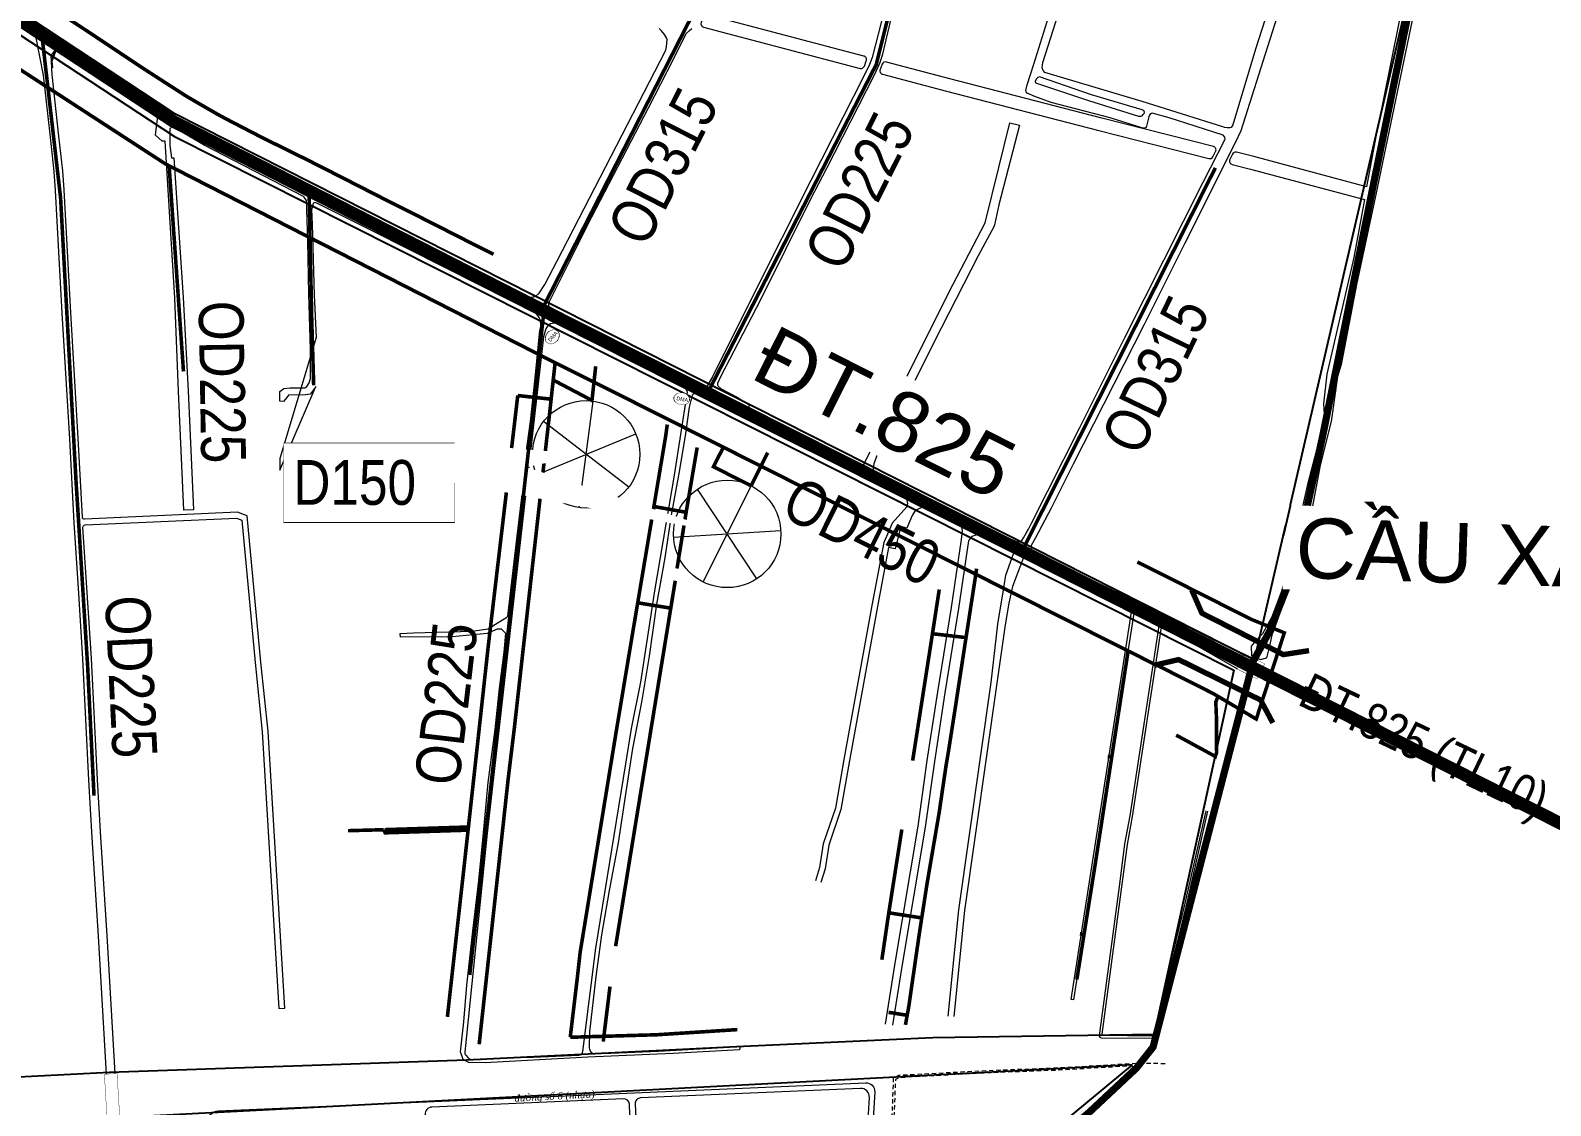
# Model space of a CAD drawing. Header units: metres. Extents: x 556238 to 587446, y 1177111 to 1219372.
# Drawn here: x 580740 to 582862, y 1193131 to 1194632 of the extents above; entities that cross this region are included whole.
import ezdxf
from ezdxf.enums import TextEntityAlignment as Align

# ---------------------------------------------------------------- set-up
doc = ezdxf.new("R2010")
doc.units = ezdxf.units.M
doc.header["$MEASUREMENT"] = 0
doc.set_wipeout_variables(frame=1)
for name, pattern in [('ACAD_ISO03W100', [30, 12, -18]), ('CONTINOUS', [0]), ('DASHED2', [0.375, 0.25, -0.125]), ('HIDDEN2', [4.7625, 3.175, -1.5875]), ('Xr_GT Ben Luc$0$ACAD_ISO05W100', [33, 24, -3, 0, -3, 0, -3]), ('Xr_Nen GT$0$MON', [10, 6, -4])]:
    doc.linetypes.add(name, pattern=pattern)
for name, color, linetype in [('_div_Tuy__n__ng_c__p_n___c_CCN_', 7, 'Continuous'), ('CAU', 7, 'Continuous'), ('Diameter_Text', 2, 'Continuous'), ('DUONG GIAO THONG', 7, 'Continuous'), ('van nhua 63', 8, 'Continuous'), ('VUNG CONG NGHIEP', 8, 'Continuous'), ('VUNG DAN CU', 8, 'Continuous')]:
    doc.layers.add(name, color=color, linetype=linetype)
for name, color, linetype, lineweight in [('CNTV- GHI CHU', 7, 'Continuous', 13), ('CNTV-TEXT', 40, 'Continuous', 20), ('PHL_GHI CHU', 5, 'CONTINOUS', 40), ('PHL_VUNG CAP NUOC', 4, 'Xr_GT Ben Luc$0$ACAD_ISO05W100', 40), ('Pipe _Existing_PHL', 4, 'HIDDEN2', 30), ('Pipe Existing', 1, 'ACAD_ISO03W100', 60), ('PMV_TEXT', 3, 'CONTINOUS', 25), ('Text ten duong', 150, 'Continuous', 15), ('textsl', 250, 'Continuous', 20), ('Xr_Nen GT$0$CAU-CONG', 4, 'Continuous', 0), ('Xr_Nen GT$0$DUONG BT-NEN BT', 38, 'Continuous', 0), ('Xr_Nen GT$0$DUONG NHUA', 38, 'Continuous', 0), ('Xr_Nen GT$0$DUONG_DA', 38, 'Xr_Nen GT$0$MON', 0), ('Xr_Nen GT$1$SONG_HO', 250, 'Continuous', 0), ('ống GĐ 1', 5, 'Continuous', 9)]:
    doc.layers.add(name, color=color, linetype=linetype, lineweight=lineweight)
doc.styles.add('ARIAL', font='arial.ttf')
doc.styles.add('CL_G', font='Vhelvcn.ttf')
doc.styles.get("Standard").update_dxf_attribs({"font": 'arial.ttf'})
doc.styles.add('UTM', font='')
doc.styles.add('VNI-Helve-Condense_G', font='Vhelvcn.ttf')
doc.styles.add('Xr_Nen GT$0$ROMANS', font='romans.shx')
doc.styles.get('UTM').set_extended_font_data('UTM Swiss Condensed')
doc.linetypes.add('Xr_Nen GT$0$TAL_N_P', pattern='A,2,[130,ltypeshp.shx,S=1,R=0,X=0,Y=-1],4,[130,ltypeshp.shx,S=2,R=0,X=0,Y=-2],2', length=8)
doc.linetypes.add('Xr_Nen GT$1$TL_T', pattern='A,2,[130,ltypeshp.shx,S=1,R=0,X=0,Y=1],2', length=4)

# ---------------------------------------------------------------- blocks, each defined once
blk = doc.blocks.new('JUNTION BASE')
at = {"layer": 'ống GĐ 1'}
blk.add_ellipse((-4.34, -3.36), major_axis=(-3, 0), ratio=0.775222, dxfattribs=at)
at = {"layer": 'textsl'}
blk.add_attdef('JUNTION', text='', height=1.5, dxfattribs=at).set_placement((-4.08, -3.46), align=Align.MIDDLE)
blk.add_wipeout([(-3.64, -1.1), (-3.54, -1.12), (-3.45, -1.14), (-3.33, -1.18), (-3.22, -1.21), (-3.12, -1.24), (-3.02, -1.28), (-2.9, -1.32), (-2.8, -1.37), (-2.68, -1.43), (-2.56, -1.49), (-2.48, -1.54), (-2.35, -1.63), (-2.27, -1.68), (-2.2, -1.74), (-2.13, -1.8), (-2.05, -1.87), (-1.98, -1.93), (-1.91, -2.01), (-1.84, -2.08), (-1.79, -2.15), (-1.74, -2.21), (-1.71, -2.26), (-1.68, -2.3), (-1.65, -2.34), (-1.61, -2.41), (-1.57, -2.48), (-1.53, -2.55), (-1.49, -2.64), (-1.45, -2.75), (-1.43, -2.81), (-1.4, -2.93), (-1.37, -3.03), (-1.36, -3.13), (-1.35, -3.22), (-1.34, -3.31), (-1.34, -3.41), (-1.35, -3.53), (-1.37, -3.69), (-1.4, -3.82), (-1.43, -3.92), (-1.46, -3.99), (-1.5, -4.1), (-1.57, -4.25), (-1.6, -4.31), (-1.65, -4.38), (-1.68, -4.44), (-1.71, -4.47), (-1.74, -4.52), (-1.77, -4.56), (-1.8, -4.6), (-1.83, -4.63), (-1.85, -4.66), (-1.89, -4.7), (-1.93, -4.74), (-2, -4.81), (-2.08, -4.89), (-2.14, -4.94), (-2.19, -4.99), (-2.26, -5.04), (-2.31, -5.08), (-2.37, -5.11), (-2.42, -5.15), (-2.45, -5.17), (-2.49, -5.19), (-2.52, -5.21), (-2.6, -5.26), (-2.65, -5.28), (-2.7, -5.31), (-2.75, -5.34), (-2.83, -5.37), (-2.91, -5.41), (-3.02, -5.45), (-3.09, -5.48), (-3.17, -5.51), (-3.26, -5.53), (-3.32, -5.55), (-3.38, -5.57), (-3.47, -5.59), (-3.55, -5.61), (-3.61, -5.62), (-3.68, -5.63), (-3.73, -5.64), (-3.81, -5.65), (-3.86, -5.66), (-3.92, -5.67), (-3.99, -5.67), (-4.07, -5.68), (-4.19, -5.69), (-4.27, -5.69), (-4.38, -5.69), (-4.43, -5.69), (-4.48, -5.69), (-4.58, -5.68), (-4.7, -5.67), (-4.81, -5.66), (-4.94, -5.64), (-5, -5.63), (-5.12, -5.61), (-5.22, -5.59), (-5.33, -5.56), (-5.42, -5.53), (-5.61, -5.47), (-5.7, -5.44), (-5.79, -5.4), (-5.88, -5.36), (-5.94, -5.33), (-6.02, -5.29), (-6.12, -5.24), (-6.23, -5.17), (-6.3, -5.12), (-6.44, -5.03), (-6.5, -4.98), (-6.56, -4.93), (-6.63, -4.87), (-6.68, -4.82), (-6.73, -4.78), (-6.78, -4.73), (-6.82, -4.67), (-6.87, -4.62), (-6.92, -4.56), (-6.97, -4.49), (-7.02, -4.42), (-7.06, -4.36), (-7.14, -4.21), (-7.17, -4.15), (-7.21, -4.06), (-7.23, -3.99), (-7.26, -3.91), (-7.28, -3.83), (-7.31, -3.72), (-7.34, -3.52), (-7.34, -3.44), (-7.34, -3.36), (-7.34, -3.29), (-7.34, -3.21), (-7.32, -3.09), (-7.29, -2.93), (-7.26, -2.83), (-7.23, -2.73), (-7.19, -2.63), (-7.14, -2.53), (-7.08, -2.41), (-7.02, -2.32), (-6.92, -2.18), (-6.87, -2.11), (-6.8, -2.03), (-6.72, -1.94), (-6.64, -1.87), (-6.54, -1.78), (-6.45, -1.71), (-6.34, -1.63), (-6.24, -1.56), (-6.17, -1.52), (-5.99, -1.42), (-5.82, -1.34), (-5.69, -1.29), (-5.6, -1.25), (-5.48, -1.21), (-5.36, -1.17), (-5.27, -1.15), (-5.16, -1.13), (-4.99, -1.09), (-4.86, -1.07), (-4.75, -1.06), (-4.65, -1.05), (-4.55, -1.04), (-4.42, -1.04), (-4.34, -1.04), (-4.17, -1.04), (-4.04, -1.05), (-3.94, -1.06), (-3.84, -1.07), (-3.71, -1.09)])
blk = doc.blocks.new('GT CHINH')
at = {"layer": 'CAU', "ltscale": 5, "const_width": 7.5}
for points in [[(16969.6, -5348), (16983.8, -5380.3), (17097.4, -5438.1), (17133.4, -5432.6)], [(16917, -5453.1), (16951.3, -5445.1), (17065.7, -5501.5), (17082.8, -5533.5)]]:
    blk.add_lwpolyline(points, dxfattribs=at)
at = {"layer": 'DUONG GIAO THONG', "color": 9, "ltscale": 5, "const_width": 17.5}
blk.add_lwpolyline([(18381.9, -6127.9), (16740.7, -5297.5), (16590.1, -5222.1), (16078.5, -4964.6), (15548, -4693.8), (15201.8, -4465.7), (14963.7, -4308.1), (14794.8, -4195.4), (14272.4, -3845.1), (13773.4, -3509.4)], dxfattribs=at)
at = {"layer": 'CNTV-TEXT', "ltscale": 5, "char_height": 84, "attachment_point": 5, "style": 'ARIAL', "bg_fill": 3, "box_fill_scale": 1.2, "bg_fill_color": 256, "bg_fill_transparency": 0}
for s, insert, width, rotation in [('ĐT.825', (16541.2, -5100.6), 313.751, 333.2316), ('CẦU XÁNG', (17421, -5299.5), 611.791, 358.0812)]:
    blk.add_mtext(s, dxfattribs=dict(at, insert=insert, width=width, rotation=rotation))
blk = doc.blocks.new('DONG HO')
at = {"lineweight": 0, "ltscale": 5}
for points in [[(-37.5, -65), (37.5, 65)], [(37.5, -65), (-37.5, 65)], [(-75, 0), (75, 0)]]:
    blk.add_lwpolyline(points, dxfattribs=at)
blk.add_circle((0, 0), 75, dxfattribs=at)

msp = doc.modelspace()

# ---------------------------------------------------------------- linework, layer by layer
at = {"layer": 'PHL_VUNG CAP NUOC', "color": 13, "ltscale": 5, "const_width": 10}
msp.add_lwpolyline([(580057.40933, 1191330.91556), (580383.73305, 1191583.32861), (580678.90593, 1191819.75729), (580899.24154, 1192005.10463), (581188.57552, 1192247.32498), (581459.94698, 1192480.44096), (581683.79736, 1192666.61444), (581909.28296, 1192851.87481), (582026.88054, 1192957.91375), (582115.97799, 1193034.55549), (582218.20567, 1193121.4955), (582283.8949, 1193183.04141), (582307.20698, 1193212.50122), (582435.68965, 1193707.90933), (582446.7868, 1193750.69814), (582470.213, 1193793.53524), (582504.0056, 1193883.3692), (582543.76447, 1194064.60856), (582612.03613, 1194403.01669), (582672.36808, 1194699.3743), (582825.87887, 1195296.02265), (582888.23659, 1195604.5742), (583092.27745, 1196538.828)], dxfattribs=at)
at = {"layer": 'VUNG CONG NGHIEP', "ltscale": 5}
msp.add_polyline3d([(582420.03026, 1193738.83439, 0), (582308.72901, 1193229.96251, 0), (581999.88899, 1193225.33083, 0), (581735.56861, 1193213.36488, 0), (581348.89422, 1193193.96371, 0), (580850.30903, 1193176.96013, 0), (580450.98959, 1193156.54806, 0), (580051.23884, 1193138.11147, 0), (577907.20261, 1193065.23337, 0), (577560.03087, 1193109.667, 0), (577628.46521, 1193854.00833, 0), (577667.52975, 1193964.30377, 0), (578100.5298, 1194651.68227, 0), (579296.4656, 1194655.99136, 0), (579787.13401, 1194716.85365, 0), (580352.57548, 1194870.63588, 0), (580941.1956, 1194483.72204, 0), (582420.03026, 1193738.83439, 0)], close=True, dxfattribs=at)
at = {"layer": 'VUNG DAN CU', "ltscale": 5}
msp.add_polyline3d([(582278.26451, 1193187.7052, 0), (580858.89321, 1193113.78649, 0), (580898.27391, 1192588.05371, 0), (580371.46857, 1192147.70013, 0), (580368.65534, 1192142.91196, 0), (580630.30649, 1191822.2773, 0), (582278.26451, 1193187.7052, 0)], close=True, dxfattribs=at)
at = {"layer": 'Xr_Nen GT$0$CAU-CONG', "const_width": 0.5, "flags": 128}
for points in [[(582463.02, 1193747.461), (582435.085, 1193761.392), (582424.56377, 1193740.29441), (582452.49877, 1193726.36341)], [(580843.383, 1193174.516), (580847.63, 1193104.161), (580865.35608, 1193105.23104), (580861.10908, 1193175.58604)]]:
    msp.add_lwpolyline(points, close=True, dxfattribs=at)
at = {"layer": 'Xr_Nen GT$0$DUONG BT-NEN BT', "flags": 128}
msp.add_lwpolyline([(582021.19123, 1193255.75903), (582036.26664, 1193404.10416), (582081.26309, 1193721.58851), (582090.45265, 1193802.95709), (582099.30166, 1193856.37057), (582101.74688, 1193871.46676), (582112.73517, 1193902.64818), (582126.29024, 1193895.81507), (582111.2017, 1193855.22243), (582105.69549, 1193832.15078), (582100.63699, 1193802.10616), (582089.18473, 1193720.4715), (582044.20966, 1193403.13807), (582029.15024, 1193254.9502)], dxfattribs=at)
msp.add_lwpolyline([(582196.01265, 1193278.2832), (582193.05031, 1193278.74494), (582277.16048, 1193819.74774), (582280.17615, 1193818.2412)], close=True, dxfattribs=at)
at = {"layer": 'Xr_Nen GT$0$DUONG NHUA', "flags": 128}
for points in [[(581973.38857, 1194824.05029), (581923.30586, 1194626.31978), (581915.33212, 1194593.98583), (581911.53819, 1194584.34354), (581903.82165, 1194568.72299), (581829.5629, 1194422.15043), (581748.83088, 1194262.0577), (581692.00856, 1194148.17622), (581684.54093, 1194134.82494), (581682.8663, 1194134.29412), (581660.81074, 1194144.29732), (581636.46791, 1194156.58694), (581533.48416, 1194209.50322), (581465.0342, 1194245.46889), (581463.72401, 1194247.30249), (581463.59297, 1194250.38046), (581464.77213, 1194253.39292), (581475.84357, 1194275.72434), (581523.70223, 1194371.33623), (581603.00735, 1194523.53155), (581637.19724, 1194590.84338), (581655.47881, 1194627.23762), (581660.24538, 1194631.5147), (581663.56807, 1194634.37121)], [(582503.08438, 1194770.75018), (582450.28482, 1194605.58742), (582418.46876, 1194499.68654), (582416.12639, 1194496.3534), (582414.17181, 1194495.55638), (582410.77703, 1194495.55638), (582407.12506, 1194496.09631), (582404.55446, 1194497.03485), (582291.94227, 1194532.70645), (582156.35255, 1194572.84731), (582153.61531, 1194575.58352), (582152.50027, 1194579.53585), (582153.41263, 1194587.03516), (582211.39432, 1194769.18469)], [(581943.06396, 1194655.75965), (581934.05156, 1194618.68996), (581928.90325, 1194596.88989), (581925.49045, 1194585.32489), (581917.7392, 1194569.24953), (581851.48211, 1194438.94576), (581829.17408, 1194396.31987), (581759.37907, 1194255.80992), (581703.28563, 1194148.07891), (581699.00906, 1194138.92693), (581699.04585, 1194136.98315), (581700.10978, 1194135.00263), (581704.54914, 1194131.40847), (581726.4521, 1194119.92903), (581743.35655, 1194109.02744), (581743.00289, 1194106.25869), (581743.769, 1194103.66667), (581748.12992, 1194101.42808), (581834.81653, 1194057.36358), (581899.18522, 1194025.14446), (581901.51651, 1194024.99651), (581903.81071, 1194026.47615), (581912.0997, 1194043.71417), (581965.05054, 1194151.2258), (582028.00281, 1194277.54937), (582072.89792, 1194363.1699), (582091.92566, 1194440.48441), (582107.15355, 1194502.73516), (582120.96075, 1194499.42021), (582091.79655, 1194388.15737), (582087.6005, 1194368.76491), (582085.35031, 1194358.61272), (582062.89544, 1194316.88885), (582011.304, 1194216.17142), (581960.2228, 1194114.0514), (581922.60637, 1194040.80346), (581917.26351, 1194026.45175), (581916.33963, 1194020.66338), (581917.07885, 1194016.78388), (581919.23479, 1194015.24441), (581976.39984, 1193987.28773), (582106.99342, 1193922.62745), (582118.01019, 1193917.62507), (582120.60916, 1193917.58633), (582124.00394, 1193919.79208), (582126.493, 1193923.53168), (582130.02132, 1193929.85613), (582133.24133, 1193935.4289), (582137.48407, 1193943.70955), (582204.80745, 1194077.59491), (582267.87141, 1194203.20006), (582377.28752, 1194419.84907), (582408.06491, 1194479.7935), (582407.51625, 1194482.75523), (582405.04742, 1194485.33299), (582329.71692, 1194509.52027), (582306.17581, 1194516.20134), (582304.96828, 1194515.64951), (582302.82919, 1194514.23545), (582301.51811, 1194511.26943), (582297.44704, 1194496.40457), (582296.27393, 1194495.43882), (582292.92732, 1194495.26638), (582247.3856, 1194509.82084), (582164.94497, 1194530.99966), (582141.95075, 1194539.47049), (582131.64307, 1194544.17931), (582129.98055, 1194546.06283), (582129.81435, 1194547.94635), (582131.69847, 1194555.70209), (582140.56522, 1194584.61979), (582189.54322, 1194741.53369)], [(580638.76121, 1194711.59914), (580808.05701, 1194601.06648), (580939.22037, 1194512.8906), (581119.82722, 1194417.5829), (581327.31455, 1194312.37286), (581370.06111, 1194291.72332), (581384.6099, 1194284.24767), (581434.61387, 1194259.28903), (581440.9075, 1194259.15076), (581445.81796, 1194260.60268), (581450.31346, 1194264.82001), (581457.99041, 1194276.98822), (581475.35001, 1194310.1742), (581535.57804, 1194426.47601), (581627.02444, 1194604.35134), (581628.21039, 1194608.88396), (581628.48945, 1194613.83502), (581628.90796, 1194618.85581), (581628.21039, 1194621.36621), (581625.28051, 1194625.96856), (581621.16483, 1194630.98934), (581617.74671, 1194634.19708)], [(582435.43363, 1193760.26634), (582390.91774, 1193780.93082), (582307.77392, 1193822.25903), (582262.44051, 1193844.62091), (582176.65784, 1193886.04444), (582142.40561, 1193903.5176), (582138.18577, 1193906.04145), (582137.42837, 1193908.02441), (582137.68084, 1193913.3244), (582143.63189, 1193923.63601), (582165.32729, 1193965.27515), (582196.36941, 1194026.67328), (582295.14648, 1194221.495), (582351.67586, 1194334.32658), (582422.18809, 1194475.43346), (582429.99283, 1194492.03476), (582470.04233, 1194618.07262), (582490.84368, 1194682.80692)], [(581963.41764, 1193966.80587), (581942.89817, 1193943.60685), (581938.20311, 1193932.74588), (581931.27304, 1193916.71472), (581914.64804, 1193828.88055), (581875.51824, 1193613.84184), (581863.75676, 1193546.08741), (581846.63764, 1193496.24736), (581841.61113, 1193463.07642), (581835.83574, 1193444.51897)]]:
    msp.add_lwpolyline(points, dxfattribs=at)
for points in [[(580846.25565, 1193174.71163), (580835.33504, 1193367.46331), (580826.47037, 1193504.96894), (580821.6569, 1193585.00868), (580813.27827, 1193754.38241), (580807.06483, 1193853.14341), (580801.03128, 1193944.51736), (580794.92859, 1194061.75037), (580784.51755, 1194236.99622), (580775.32493, 1194408.18147), (580773.27734, 1194434.54544), (580768.02989, 1194482.77806), (580758.44905, 1194569.16374), (580748.01034, 1194621.41201, 0.2010864752), (580746.71216, 1194623.3339), (580590.39788, 1194725.71079)], [(580928.01893, 1194476.97377), (580924.23478, 1194476.97377), (580914.83864, 1194485.44167), (580917.63007, 1194508.43138, 0.2839101442), (580916.3088, 1194511.29395), (580787.773, 1194596.447), (580777.48753, 1194603.18195, 0.389421852), (580773.48358, 1194602.52361), (580769.14086, 1194596.98688)], [(580858.23643, 1193175.39041), (580847.31319, 1193368.18872), (580838.44717, 1193505.71513), (580833.6391, 1193585.66532), (580825.25964, 1193755.05563), (580819.03998, 1193853.91548), (580813.48134, 1193938.09731, -0.4201867964), (580816.33812, 1193941.29185), (581027.94741, 1193950.94473), (581035.08416, 1193948.17152), (581053.74345, 1193749.19041), (581063.8395, 1193652.56793), (581087.06721, 1193266.35686), (581095.05279, 1193266.83714), (581071.8145, 1193653.22407), (581061.70455, 1193749.97959), (581042.58784, 1193953.83848), (581029.2704, 1193959.0134), (580815.78464, 1193949.27493, -0.4123331932), (580812.65199, 1193952.11585), (580806.91008, 1194062.41812), (580796.49845, 1194237.67378), (580787.29999, 1194408.96791), (580785.22697, 1194435.65925), (580779.95815, 1194484.08839), (580770.41759, 1194570.11078), (580769.14086, 1194596.98688)], [(581451.14417, 1194212.81225, 0.2906317519), (581446.63319, 1194235.97225), (581410.92012, 1194254.33054), (581317.80484, 1194301.42214), (581217.02406, 1194351.9815), (581141.90282, 1194389.77535), (581138.57472, 1194391.22932, 0.5206652296), (581134.37956, 1194388.66764), (581134.32338, 1194387.77001), (581132.334, 1194381.43513), (581133.35001, 1194361.44915), (581134.82792, 1194312.35009), (581136.02925, 1194262.15545), (581138.89257, 1194202.98648), (581088.17692, 1194034.31334), (581088.35973, 1194017.76434), (581138.70614, 1194134.42779), (581134.26407, 1194128.5884), (581130.4771, 1194124.06896), (581124.01136, 1194123.1466), (581100.25089, 1194122.67332), (581098.21888, 1194119.16839), (581093.23105, 1194113.81879), (581088.22198, 1194114.23014), (581088.48534, 1194127.64415), (581094.01673, 1194131.85244), (581102.76384, 1194132.95305), (581123.049, 1194132.96122), (581125.83774, 1194134.47862), (581129.08446, 1194139.60306), (581131.17908, 1194145.66873), (581130.97173, 1194186.78602), (581128.56041, 1194264.17512), (581127.30087, 1194337.41673), (581125.83444, 1194381.12146), (581126.044, 1194390.53374), (581125.52026, 1194394.40329), (581122.31686, 1194398.92941, 0.119905029), (581121.24691, 1194399.86068), (580982.689, 1194471.563), (580939.89381, 1194496.46745, 0.3564595106), (580936.14569, 1194495.87105), (580934.64419, 1194494.18702), (580934.64419, 1194470.98875), (580936.94715, 1194453.62897), (580940.38276, 1194453.62897), (580953.46206, 1194258.85239), (580960.42612, 1194128.76222), (580967.73303, 1193962.395), (580954.24855, 1193961.80275), (580946.94165, 1194128.16998), (580941.67532, 1194257.73098), (580928.01893, 1194476.97377)], [(581963.41764, 1193966.80587), (581964.7963, 1193971.38724), (581964.19435, 1193975.36962, 0.2439212675), (581962.57004, 1193977.60435), (581668.04601, 1194124.9149), (581665.27269, 1194124.05894), (581663.81035, 1194122.35534), (581659.56148, 1194105.5538), (581654.10985, 1194065.69107), (581645.38147, 1194013.22832), (581634.76738, 1193954.82339), (581625.74197, 1193895.41258), (581613.93882, 1193830.64075), (581603.62696, 1193758.06471), (581593.3088, 1193694.08665), (581580.61551, 1193629.22228), (581570.6957, 1193565.65137), (581560.3829, 1193497.43646), (581548.08245, 1193431.07658), (581537.37129, 1193369.10957), (581529.43661, 1193310.87561), (581520.51109, 1193233.95251), (581520.18354, 1193212.08318), (581520.74126, 1193208.86499), (581522.22877, 1193205.58493), (581525.26561, 1193203.41887), (581550.27084, 1193203.85816), (581616.88206, 1193206.76689), (581699.306, 1193211.54452), (581730.8926, 1193213.33819), (581730.10441, 1193208.55608), (581637.2989, 1193203.2657), (581518.17199, 1193198.22154), (581374.90278, 1193190.27722), (581351.97141, 1193190.90635), (581344.03358, 1193194.93242), (581340.37971, 1193205.87845), (581344.92373, 1193247.5414), (581349.43691, 1193299.10474), (581357.56526, 1193374.21917), (581366.00306, 1193444.78208), (581372.01225, 1193506.26105), (581379.28223, 1193581.86695), (581388.94812, 1193655.9854), (581394.85897, 1193713.16829), (581401.53364, 1193763.70178), (581403.65501, 1193789.65787), (581397.77892, 1193795.93017), (581391.80152, 1193795.93017), (581377.49235, 1193789.75248), (581328.81916, 1193785.19486), (581256.6443, 1193784.48064), (581256.23903, 1193789.9436), (581274.65156, 1193790.77684), (581356.72483, 1193793.05979), (581378.87476, 1193796.13719), (581389.3784, 1193803.03408), (581405.09847, 1193812.50672), (581406.6596, 1193814.14067), (581412.22041, 1193861.84936), (581419.56921, 1193925.90832), (581427.43232, 1193991.42639), (581431.55533, 1194038.84711), (581438.12852, 1194085.68584), (581445.21349, 1194150.87312), (581451.14417, 1194212.81225)], [(581656.93289, 1194124.24194, 0.2916752138), (581654.47312, 1194131.71965), (581478.375, 1194220.693), (581475.16443, 1194222.30186, 0.4237264756), (581459.81419, 1194215.20036), (581456.10514, 1194204.05268), (581377.82874, 1193511.06934), (581346.44375, 1193205.56705, 0.2115940136), (581347.9481, 1193200.94507), (581351.18729, 1193197.33789, 0.2052146139), (581355.47469, 1193195.34931), (581369.6723, 1193194.93067, 0.0291975957), (581370.37215, 1193194.9509), (581396.52955, 1193197.23972, -0.0145333126), (581396.87768, 1193197.26001), (581441.63645, 1193198.5651, 0.0021404881), (581441.6878, 1193198.56682), (581505.61592, 1193201.15303, 0.3668583443), (581511.32738, 1193206.40657), (581529.29565, 1193350.6761), (581571.11428, 1193607.80679), (581579.40191, 1193657.2855), (581592.2798, 1193721.81263), (581611.79118, 1193849.40326), (581639.19012, 1194011.06594), (581656.93289, 1194124.24194)], [(581933.52745, 1193244.52054), (581946.52796, 1193326.73356), (581979.34388, 1193520.86162), (581992.09371, 1193612.49764), (582006.86287, 1193708.38275), (582025.94614, 1193826.0903), (582039.94102, 1193920.82147), (582041.31216, 1193933.52874), (582040.19, 1193937.88048, 0.217828404), (582038.61826, 1193939.81886), (581986.85368, 1193965.49894, 0.2216014704), (581984.31968, 1193965.56068), (581975.03546, 1193961.50568), (581970.94729, 1193954.59906), (581963.46128, 1193937.04695), (581955.12674, 1193939.16458), (581947.20693, 1193908.19653), (581938.12484, 1193909.89802), (581922.51373, 1193827.42053), (581883.39481, 1193612.44158), (581871.5299, 1193544.09129), (581854.4389, 1193494.33311), (581849.42997, 1193461.27822), (581843.47437, 1193442.1417)], [(582424.56377, 1193740.29441), (582358.166, 1193778.686), (582322.073, 1193797.121), (582063.69774, 1193927.36794, 0.2043789681), (582061.34831, 1193927.51784), (582054.26852, 1193925.01754), (582050.45621, 1193920.50044, 0.139471947), (582049.78105, 1193919.00396), (582035.8285, 1193824.55932), (582016.74031, 1193706.82138), (582001.98825, 1193611.04735), (581989.22834, 1193519.33887), (581956.39693, 1193325.11917), (581943.40472, 1193242.95863)], [(582380.64685, 1193542.45946), (582351.33536, 1193412.67857), (582321.78107, 1193290.48685), (582310.57607, 1193233.54796, -0.1259039629), (582309.93614, 1193232.2054), (582307.11997, 1193228.82976, -0.2250565093), (582304.78647, 1193227.75173), (582238.24505, 1193228.41472, -0.4505432914), (582236.28248, 1193230.67863), (582252.99137, 1193356.15038), (582264.61947, 1193443.04728), (582271.46738, 1193495.36351), (582278.68477, 1193534.56386), (582319.18022, 1193798.57925), (582315.42388, 1193800.47282), (582274.74007, 1193535.22938), (582267.51469, 1193495.98565), (582260.65405, 1193443.57213), (582249.02671, 1193356.68091), (582232.00276, 1193228.8433, 0.4505432932), (582234.94662, 1193225.44744), (582306.17889, 1193224.7377, 0.2250565093), (582308.51239, 1193225.81574), (582312.73147, 1193230.873, 0.1259039629), (582313.37141, 1193232.21555), (582324.71216, 1193289.84428), (582354.25664, 1193411.99543), (582383.57315, 1193541.79854)], [(580864.24335, 1193105.17237), (580868.68905, 1193035.81539, 0.4329508213), (580879.62804, 1193028.89304), (580887.5593, 1193032.04605), (580896.16104, 1193025.31734), (580893.82351, 1193021.9779, 0.6155069151), (580897.73405, 1193016.24875), (580985.36305, 1193019.9814, 0.4207275103), (580993.00582, 1193028.49186), (580987.89219, 1193107.34559, -0.4204560216), (581002.20856, 1193123.30211), (581906.17447, 1193162.64312, -0.4449787018), (581918.67435, 1193149.93021), (581904.16674, 1192909.99891, -0.2049818239), (581886.53296, 1192874.82872), (581264.61092, 1192349.20287), (581004.77618, 1192129.98941), (580630.95079, 1191815.02015), (580447.9136, 1191660.14422), (580248.88804, 1191499.78578), (579572.93393, 1190978.54509)]]:
    msp.add_lwpolyline(points, format="xyb", dxfattribs=at)
msp.add_lwpolyline([(582292.04051, 1194520.62815), (582221.21805, 1194541.77636), (582148.69392, 1194566.70409), (582146.49189, 1194566.16417), (582144.29002, 1194564.08759), (582142.54506, 1194560.68198), (582143.29286, 1194558.77155), (582217.28717, 1194534.01855), (582287.00832, 1194511.78939), (582289.94898, 1194511.91132), (582292.04597, 1194512.58278), (582293.61853, 1194514.17127), (582294.91277, 1194515.84161), (582295.19124, 1194517.6594), (582294.73255, 1194519.06776), (582293.63493, 1194519.96845)], close=True, dxfattribs=at)
for points in [[(581898.68807, 1193154.81021), (581591.82458, 1193141.45537, 0.4147721206), (581584.18065, 1193133.09986), (581585.51559, 1193103.71601, 0.4136552246), (581593.85518, 1193096.08665), (581900.23272, 1193109.42034, 0.3841034456), (581909.7797, 1193118.80733), (581911.18794, 1193142.0973, 0.4449787018)], [(581577.52175, 1193103.39865), (581576.18682, 1193132.78251, 0.4136552246), (581567.84723, 1193140.41187), (581300.47894, 1193128.77588, 0.4148871781), (581290.92422, 1193118.32757), (581292.17893, 1193090.94672, 0.4135402674), (581300.51838, 1193083.3205), (581569.87783, 1193095.04315, 0.4147721206)]]:
    msp.add_lwpolyline(points, format="xyb", close=True, dxfattribs=at)
at = {"layer": 'Xr_Nen GT$0$DUONG_DA', "flags": 128}
msp.add_lwpolyline([(582323.92924, 1193189.18856), (582288.95539, 1193189.76953), (582172.78596, 1193182.99219), (582075.7809, 1193179.36711), (581951.94177, 1193172.69231), (581944.62086, 1193169.03437), (581941.95907, 1193099.26021), (581934.40683, 1192946.83326), (581933.41125, 1192912.60137)], dxfattribs=at)
msp.add_lwpolyline([(582030.73398, 1192935.36389), (582026.75078, 1192935.73019), (582029.32297, 1192963.70064), (582031.86133, 1192976.85951), (582044.2517, 1192990.33864), (582184.24103, 1193104.78726), (582221.65462, 1193124.68746), (582278.6646, 1193180.89986, 0.6920614888), (582276.38356, 1193186.03098), (582172.92935, 1193179.99545), (582075.91766, 1193176.37013), (581952.72535, 1193169.73018), (581947.55096, 1193167.14477), (581944.95624, 1193099.12879), (581937.40467, 1192946.71541), (581936.40998, 1192912.51415)], format="xyb", dxfattribs=at)
at = {"layer": 'Xr_Nen GT$1$SONG_HO', "linetype": 'Xr_Nen GT$0$TAL_N_P', "flags": 128}
msp.add_lwpolyline([(584507.17883, 1202071.08951), (584483.6136, 1201981.23641), (584459.2873, 1201893.41318), (584440.73898, 1201823.76057), (584412.70412, 1201727.27988), (584381.78191, 1201615.56871), (584359.92731, 1201532.05935), (584337.66753, 1201446.52359), (584313.13683, 1201352.7056), (584287.15768, 1201263.86382), (584269.63156, 1201201.38544), (584259.5287, 1201154.37166), (584243.45255, 1201098.09304), (584224.89887, 1201029.23364), (584202.8443, 1200946.17256), (584185.52875, 1200876.29452), (584168.42201, 1200811.55779), (584145.53986, 1200727.03156), (584121.42109, 1200632.61297), (584097.92319, 1200552.22725), (584080.81552, 1200485.84392), (584060.40518, 1200405.87162), (584034.43034, 1200321.35244), (584017.94295, 1200251.26801), (583997.74714, 1200177.05349), (583977.12647, 1200091.88141), (583953.82807, 1199997.27928), (583938.5759, 1199925.11606), (583917.13463, 1199836.07012), (583899.40598, 1199763.91031), (583881.26807, 1199685.17408), (583860.66254, 1199598.99668), (583842.30825, 1199524.768), (583828.70008, 1199457.15062), (583806.64772, 1199371.59846), (583788.09731, 1199290.97464), (583774.28078, 1199224.18184), (583757.16636, 1199155.75623), (583738.82196, 1199084.22082), (583722.95393, 1199015.15778), (583693.47004, 1198887.58749), (583669.55847, 1198793.3646), (583651.83249, 1198718.93008), (583627.92231, 1198612.99366), (583608.74276, 1198526.618), (583587.92235, 1198442.92542), (583567.31403, 1198356.74097), (583546.49618, 1198268.92451), (583522.78807, 1198177.40274), (583495.36791, 1198076.38566), (583471.65746, 1197980.74539), (583447.94958, 1197887.34198), (583426.71538, 1197802.21342), (583348.94655, 1197507.15382), (583330.15634, 1197431.45953), (583316.67162, 1197363.51595), (583298.39058, 1197294.92143), (583278.4242, 1197222.83267), (583262.34793, 1197159.55827), (583247.30924, 1197097.07372), (583229.54984, 1197034.43909), (583212.30428, 1196965.46322), (583192.59331, 1196895.96897), (583173.91408, 1196809.09941), (583159.65139, 1196766.96106), (583142.27888, 1196695.64355), (583125.93964, 1196635.86372), (583108.31301, 1196564.9426), (583094.83446, 1196509.57722), (583078.37468, 1196448.77562), (583064.24347, 1196387.04844), (583045.96337, 1196321.96326), (583032.74034, 1196268.15575), (583020.81413, 1196209.28725), (583006.54677, 1196158.31963), (582994.74891, 1196092.98192), (582980.7507, 1196035.28358), (582971.15458, 1195981.09314), (582957.15136, 1195916.90989), (582941.1961, 1195840.53423), (582929.40138, 1195780.49313), (582916.56303, 1195728.51561), (582907.47666, 1195672.50266), (582895.68253, 1195611.55518), (582885.44387, 1195555.162), (582875.20266, 1195494.21326), (582868.71273, 1195449.87316), (582858.99223, 1195398.27059), (582842.14101, 1195333.1827), (582825.02414, 1195268.74154), (582809.34199, 1195203.89044), (582795.20565, 1195142.06113), (582777.82558, 1195078.38851), (582760.58223, 1195010.70975), (582744.37599, 1194952.1143), (582729.85626, 1194894.41844), (582706.64474, 1194811.56371), (582689.00926, 1194739.84793), (582675.25656, 1194677.7401), (582617.98577, 1194402.54067), (582591.78149, 1194279.11266), (582569.54757, 1194165.29383), (582564.55326, 1194148.57185), (582555.59862, 1194085.60948), (582540.33178, 1194024.84069), (582528.15645, 1193960.1442), (582518.26311, 1193920.96264), (582508.36908, 1193885.29453), (582498.73615, 1193854.95851), (582484.02728, 1193817.98455), (582474.11291, 1193789.72234)], dxfattribs=at)
at = {"layer": 'Xr_Nen GT$1$SONG_HO', "linetype": 'Xr_Nen GT$1$TL_T', "flags": 128}
for points in [[(583525.21699, 1198288.64151), (583483.88086, 1198123.76111), (583364.74051, 1197659.29641), (583286.20367, 1197344.77368, -0.409132865), (583280.22578, 1197341.11362), (583219.73766, 1197355.10563), (582981.95511, 1197412.00137), (582655.67355, 1197493.73575), (582447.60788, 1197547.78279), (582368.30434, 1197568.10094), (582364.40015, 1197552.3786), (582432.41765, 1197534.46723), (582518.14432, 1197511.92901), (582604.99586, 1197490.78764), (582713.85601, 1197462.2021), (582819.01357, 1197436.69728), (582929.00943, 1197408.62708), (583037.73806, 1197381.78527), (583134.85094, 1197357.65103), (583236.6692, 1197332.90152), (583284.54492, 1197319.87711), (583271.49669, 1197273.27696), (583251.50994, 1197198.30297), (583227.36849, 1197112.21645), (583205.3984, 1197027.75323), (583171.33397, 1196897.87379), (583126.71687, 1196719.80004), (583084.72058, 1196556.03595), (583046.2694, 1196402.51259), (583038.87676, 1196369.77498, -0.4224440244), (583032.76202, 1196366.03189), (582915.62427, 1196395.95562), (582709.55205, 1196450.17133, 0.4761369368), (582703.28628, 1196445.58854), (582703.07561, 1196441.42494, 0.3608218021), (582706.89907, 1196436.31112), (582919.23308, 1196385.1994), (583030.08132, 1196351.95293, -0.3940585215), (583033.5221, 1196346.06236), (583017.79938, 1196276.43581), (582986.34444, 1196139.43943), (582955.87858, 1195998.98519), (582925.3048, 1195857.0024), (582878.54746, 1195630.95514), (582833.64881, 1195392.17661), (582695.39281, 1195425.56291), (582691.29799, 1195408.03436), (582829.67074, 1195374.61986), (582793.4677, 1195207.15448), (582752.5884, 1195048.28959), (582693.87963, 1194831.24069), (582650.34702, 1194642.29934), (582618.02935, 1194482.94637), (582605.35388, 1194413.44951), (582447.78273, 1194455.48681), (582423.62399, 1194461.61527, 0.3536363836), (582417.91338, 1194458.98667), (582414.28415, 1194451.65392, 0.4775016571), (582417.5359, 1194444.58953), (582443.24967, 1194438.0666), (582602.11372, 1194395.68438), (582587.35711, 1194314.77709), (582549.75904, 1194151.85484), (582545.15463, 1194110.31954), (582546.31979, 1194089.24249), (582535.17737, 1194045.96587), (582522.86248, 1193998.03026), (582509.08241, 1193938.37492), (582510.86761, 1193927.19055), (582497.31059, 1193885.5333), (582485.12694, 1193844.46076), (582484.86953, 1193840.50142), (582476.16553, 1193818.82264), (582460.17046, 1193789.26737), (582448.59427, 1193777.89449), (582443.97198, 1193772.04132), (582444.67484, 1193758.79843), (582457.00325, 1193753.59211), (582465.93938, 1193755.74076), (582470.71219, 1193774.23095), (582474.11291, 1193789.72234)], [(581676.19815, 1194642.69829, 0.4294461248), (581679.68525, 1194636.34021), (581898.20448, 1194578.70485, 0.3872993798), (581904.17541, 1194581.82202), (581906.93525, 1194589.36769, 0.4416498912), (581903.51465, 1194595.91984), (581684.67632, 1194653.63936, 0.3991433223), (581678.63889, 1194650.32812), (581676.19815, 1194642.69829)], [(581926.24661, 1194577.01109, 0.444702441), (581929.64945, 1194570.4111), (582019.0265, 1194546.83753), (582231.33043, 1194491.82512), (582385.12364, 1194452.8117, 0.3488479855), (582390.79578, 1194455.36422), (582394.56383, 1194462.66175, 0.4827467746), (582391.35055, 1194469.80222), (582235.80096, 1194509.26119), (582023.57934, 1194564.25227), (581935.03932, 1194587.60507, 0.3843681185), (581929.08616, 1194584.53573), (581926.24661, 1194577.01109)]]:
    msp.add_lwpolyline(points, format="xyb", dxfattribs=at)

# ---------------------------------------------------------------- texts
at = {"layer": 'Xr_Nen GT$0$DUONG NHUA', "insert": (581415.50238, 1193146.06677), "char_height": 10, "attachment_point": 1, "rotation": 3.11928375, "style": 'Xr_Nen GT$0$ROMANS'}
msp.add_mtext_dynamic_manual_height_columns('{\\fTimes New Roman|b0|i1|c0|p18;đường số 6 (nhựa) }', width=183.3391287, gutter_width=100, heights=[0], dxfattribs=at)

# ---------------------------------------------------------------- next in the draw order: block references
at = {"layer": 'DUONG GIAO THONG'}
msp.add_blockref('GT CHINH', (565391.56753, 1199198.47471), dxfattribs=at)

# ---------------------------------------------------------------- next in the draw order: linework, layer by layer
at = {"layer": '_div_Tuy__n__ng_c__p_n___c_CCN_', "color": 6, "true_color": 0xff00ff}
msp.add_polyline3d([(580774.76434, 1194602.78793, 1.80731), (580769.54945, 1194588.82101, 1.8854), (580770.58293, 1194579.53156, 2.27071)], dxfattribs=at)
at = {"layer": 'CNTV- GHI CHU', "color": 5, "ltscale": 5}
msp.add_lwpolyline([(581093.77831, 1193945.27756), (581332.1072, 1193945.27756), (581332.1072, 1194055.27756), (581093.77831, 1194055.27756)], close=True, dxfattribs=at)
at = {"layer": 'Pipe _Existing_PHL', "color": 5, "linetype": 'DASHED2', "ltscale": 500, "const_width": 5, "flags": 128}
for points in [[(581386.52306, 1194319.18439), (581366.48767, 1194329.27029), (581360.57848, 1194332.21565), (581299.36105, 1194363.38342), (581236.80048, 1194394.85697), (581179.8287, 1194423.97526), (581127.4719, 1194450.58941), (581062.82443, 1194482.50583), (581014.77838, 1194507.39825), (581001.98076, 1194514.27767), (580972.56749, 1194531.23647), (580957.88445, 1194539.79513), (580908.49092, 1194571.64876), (580897.20258, 1194578.92855), (580835.13361, 1194620.3368), (580739.13568, 1194683.85415), (580677.57137, 1194724.22556), (580640.2162, 1194749.04169), (580627.4631, 1194757.51395), (580573.49094, 1194793.37245), (580511.50831, 1194834.26982), (580443.33112, 1194879.49418), (580378.6948, 1194922.34432), (580310.35247, 1194967.53766), (580248.05, 1195009.22678), (579488.35099, 1195519.80496), (579419.21312, 1195566.12595), (579360.35586, 1195605.7537), (579330.50247, 1195625.7697), (579281.32419, 1195658.74259), (579200.82309, 1195712.60905), (579136.92635, 1195755.25421), (579092.15145, 1195785.85027), (579078.52128, 1195795.16418), (579007.81932, 1195842.37918), (578935.68297, 1195890.78104), (578842.86427, 1195953.16626), (578819.87793, 1195968.63032)], [(580933.75836, 1194442.34848), (580953.78753, 1194155.64293)], [(580933.75836, 1194442.34848), (580953.78753, 1194155.64293)], [(580933.75836, 1194442.34848), (580953.78753, 1194155.64293)], [(581472.52086, 1194167.74842), (581465.53885, 1194103.48197), (581415.5566, 1193657.10727), (581407.19594, 1193588.37994)], [(581529.20267, 1194162.89032), (581524.01985, 1194115.18457)], [(581469.90215, 1194143.64434), (581525.76652, 1194114.26601)], [(581420.42899, 1194121.98418), (581378.89747, 1193769.44758), (581347.33366, 1193481.2484), (581322.16176, 1193254.62376)], [(581420.42899, 1194121.98418), (581466.99929, 1194116.92471)], [(581629.11796, 1194081.44823), (581626.63681, 1194063.80244), (581589.94665, 1193845.19131)], [(581655.4739, 1193959.19908), (581670.82494, 1194049.46684)], [(581707.11058, 1194049.36926), (581693.61273, 1194022.59048), (581746.22131, 1193995.98441)], [(581746.22131, 1193995.98441), (581769.27075, 1194042.23115)], [(581610.40882, 1193967.11113), (581655.44396, 1193959.01138)], [(581630.09433, 1193963.57061), (581635.75698, 1193962.55216)], [(581630.09433, 1193963.57061), (581635.75698, 1193962.55216)], [(581655.49816, 1193959.34496), (581642.68058, 1193880.44929)], [(582310.19032, 1193746.85409), (582318.67464, 1193742.56634), (582336.18616, 1193733.71722), (582349.50934, 1193726.98624), (582359.7866, 1193721.79675), (582368.15984, 1193717.57237), (582375.76714, 1193713.73868), (582383.74127, 1193709.72389), (582391.66444, 1193705.73655), (582451.23273, 1193670.37473), (582490.41612, 1193790.72835), (582444.01585, 1193809.69943), (582417.31804, 1193823.1343), (582410.29857, 1193826.68179), (582332.08707, 1193866.2082), (582305.49044, 1193879.59623), (582285.29611, 1193889.70226)], [(582060.89931, 1193880.27711), (582059.35183, 1193869.70397), (582044.04868, 1193770.58617), (582030.713, 1193683.49539), (582022.04426, 1193627.94633), (582017.95908, 1193603.55724), (582008.48788, 1193538.91445), (581991.75089, 1193440.80794), (581980.76303, 1193369.79115), (581966.30892, 1193269.67498), (581961.57527, 1193243.4826)], [(581589.94665, 1193845.19131), (581575.63439, 1193759.91454), (581557.35739, 1193650.07093), (581547.84456, 1193591.80306)], [(581640.24573, 1193863.48827), (581635.55056, 1193834.72779)], [(581971.62607, 1193612.31991), (581999.37563, 1193790.26593), (582008.75252, 1193851.18265)], [(581635.55056, 1193834.72779), (581573.83417, 1193456.68086), (581557.02732, 1193353.28926)], [(581587.84397, 1193832.66292), (581633.98959, 1193825.16599)], [(581607.58541, 1193829.45568), (581613.96543, 1193828.41917)], [(581607.58541, 1193829.45568), (581613.96543, 1193828.41917)], [(582046.13228, 1193784.08154), (581999.25675, 1193789.5036)], [(582026.25037, 1193786.38127), (582019.13982, 1193787.20374)], [(582026.25037, 1193786.38127), (582019.13982, 1193787.20374)], [(582272.37902, 1193765.94755), (582271.33153, 1193758.57557), (582226.21736, 1193466.34277), (582200.80817, 1193306.73893)], [(582272.37902, 1193765.94755), (582271.33153, 1193758.57557), (582226.21736, 1193466.34277), (582200.80817, 1193306.73893)], [(582272.37902, 1193765.94755), (582271.33153, 1193758.57557), (582226.21736, 1193466.34277), (582200.80817, 1193306.73893)], [(582397.99234, 1193701.98009), (582394.74601, 1193694.19924), (582395.6807, 1193672.3543), (582395.89737, 1193664.12652), (582395.87704, 1193627.92176), (582395.9812, 1193623.45157), (582394.62611, 1193620.07715), (582393.95991, 1193617.93871), (582390.85929, 1193619.95065), (582339.43105, 1193647.94115)], [(582397.99234, 1193701.98009), (582394.74601, 1193694.19924), (582395.6807, 1193672.3543), (582395.89737, 1193664.12652), (582395.87704, 1193627.92176), (582395.9812, 1193623.45157), (582394.62611, 1193620.07715), (582393.95991, 1193617.93871), (582390.85929, 1193619.95065), (582339.43105, 1193647.94115)], [(582397.99234, 1193701.98009), (582394.74601, 1193694.19924), (582395.6807, 1193672.3543), (582395.89737, 1193664.12652), (582395.87704, 1193627.92176), (582395.9812, 1193623.45157), (582394.62611, 1193620.07715), (582393.95991, 1193617.93871), (582390.85929, 1193619.95065), (582339.43105, 1193647.94115)], [(582249.54976, 1193617.48141), (582243.93474, 1193618.11437)], [(582249.54976, 1193617.48141), (582243.93474, 1193618.11437)], [(582249.54976, 1193617.48141), (582243.93474, 1193618.11437)], [(581547.84456, 1193591.80306), (581507.50072, 1193344.68951), (581503.57908, 1193309.545), (581493.6635, 1193226.14564)], [(581407.22395, 1193588.62247), (581366.54203, 1193216.34782)], [(581233.44135, 1193515.87731), (581183.55618, 1193514.54224)], [(581351.06118, 1193515.28324), (581235.24405, 1193511.55065), (581233.44135, 1193515.96243)], [(581234.76513, 1193515.96243), (581351.54228, 1193519.67595)], [(581928.65103, 1193334.38306), (581938.27129, 1193399.82196), (581956.52139, 1193516.21805)], [(581938.27984, 1193399.87647), (581984.31584, 1193392.75369)], [(581958.0447, 1193396.81841), (581964.55101, 1193395.81174)], [(581958.0447, 1193396.81841), (581964.55101, 1193395.81174)], [(582210.85652, 1193369.85607), (582205.09717, 1193370.62825)], [(582210.85652, 1193369.85607), (582205.09717, 1193370.62825)], [(582210.85652, 1193369.85607), (582205.09717, 1193370.62825)], [(581539.70566, 1193220.0974), (581549.14635, 1193296.92096)], [(581944.22943, 1193259.96142), (581938.02112, 1193260.9424)], [(581944.22943, 1193259.96142), (581938.02112, 1193260.9424)], [(581963.98915, 1193256.83917), (581938.02112, 1193260.9424)], [(581493.6635, 1193226.14564), (581614.38445, 1193229.6447), (581726.99875, 1193236.84623)]]:
    msp.add_lwpolyline(points, dxfattribs=at)
at = {"layer": 'Pipe Existing', "color": 1, "linetype": 'DASHED2', "ltscale": 500, "const_width": 5, "flags": 128}
for points in [[(581451.11396, 1194236.05754), (581668.11257, 1194661.12962), (581666.49526, 1194710.98859), (582131.64961, 1196610.74508)], [(581682.18188, 1194119.38677), (581920.79562, 1194584.13881), (582101.68746, 1195311.64852)], [(582394.17836, 1194439.87782), (582121.84502, 1193900.00989)], [(581129.25097, 1194401.41585), (581132.81234, 1194229.19743)], [(581132.81234, 1194229.19743), (581135.52735, 1194136.38431)], [(580803.60051, 1194005.9655), (580820.05445, 1193743.4046)], [(580820.05445, 1193743.4046), (580828.93289, 1193563.28597)]]:
    msp.add_lwpolyline(points, dxfattribs=at)
at = {"layer": 'VUNG CONG NGHIEP', "ltscale": 5}
msp.add_polyline3d([(582448.63503, 1193753.02439, 0), (583050.31868, 1196349.83712, 0), (582115.5997, 1196580.6194, 0), (581776.05391, 1195173.15787, 0), (581020.59298, 1195379.56857, 0), (581156.1391, 1196089.56198, 0), (580332.04804, 1196286.6461, 0), (580191.5256, 1196115.51403, 0), (580199.79761, 1195005.26314, 0), (580939.75535, 1194516.75348, 0), (582448.63503, 1193753.02439, 0)], close=True, dxfattribs=at)

# ---------------------------------------------------------------- next in the draw order: block references
at = {"layer": 'PHL_GHI CHU', "color": 5, "linetype": 'DASHED2'}
for p, rotation in [((581515.8345, 1194039.92656), 22.3901413827679), ((581712.76615, 1193928.85951), 3.508264525336064)]:
    msp.add_blockref('DONG HO', p, dxfattribs=dict(at, rotation=rotation))

# ---------------------------------------------------------------- next in the draw order: texts
at = {"layer": 'Diameter_Text', "color": 1, "style": 'UTM'}
for s, rotation, p in [('OD315', 62.92498546, (581615.78296, 1194318.16142, -1.937)), ('OD225', 63.33686805, (581890.96338, 1194283.95573)), ('OD225', 270.97692095, (580956.10876, 1194253.42206, -1.937)), ('OD315', 64.20193524, (582306.00086, 1194027.24806)), ('OD450', 333.61050104, (581776.95813, 1193938.10731, -1.937)), ('OD225', 272.79396972, (580825.38503, 1193840.35222, -1.937)), ('OD225', 83.2985677, (581356.70811, 1193573.52081, -1.937))]:
    msp.add_text(s, height=62.5, rotation=rotation, dxfattribs=at).set_placement(p, align=Align.BOTTOM_LEFT)
at = {"layer": 'Text ten duong', "color": 5, "linetype": 'Continuous', "lineweight": 13, "style": 'CL_G'}
msp.add_text('ÑT.825 (TL10)', height=50, rotation=334.46576338, dxfattribs=at).set_placement((582685.99452, 1193633.60487), align=Align.MIDDLE_CENTER)

# ---------------------------------------------------------------- next in the draw order: block references
at = {"layer": 'van nhua 63', "ltscale": 50, "xscale": 3.495496964329035, "yscale": 3.495496964329035, "zscale": 3.495496964329035}
for p, rotation in [((581469.59252, 1194223.09711), 49.27947385828788), ((581666.16098, 1194126.38643), 350.2122060135486)]:
    msp.add_blockref('JUNTION BASE', p, dxfattribs=dict(at, rotation=rotation)).add_auto_attribs({'JUNTION': 'DMA'})

# ---------------------------------------------------------------- next in the draw order: wipeouts: each hides what was drawn before it
at = {"color": 7}
msp.add_wipeout([(581093.77831, 1194055.27756), (581093.77831, 1193945.27756), (581332.1072, 1193945.27756), (581332.1072, 1194055.27756)], dxfattribs=at).dxf.layer = 'PMV_TEXT'

# ---------------------------------------------------------------- next in the draw order: linework, layer by layer
at = {"layer": 'Pipe _Existing_PHL', "color": 5, "linetype": 'DASHED2', "ltscale": 500, "const_width": 5, "flags": 128}
for points in [[(581516.19291, 1194146.09124), (581472.85002, 1194167.58558), (580928.73879, 1194445.24809), (580724.17038, 1194578.17678)], [(582311.10196, 1193745.98347), (581516.19291, 1194146.09124)]]:
    msp.add_lwpolyline(points, dxfattribs=at)

# ---------------------------------------------------------------- next in the draw order: texts
at = {"layer": 'CNTV- GHI CHU', "color": 7, "style": 'VNI-Helve-Condense_G'}
msp.add_text('D150', height=62.5, dxfattribs=at).set_placement((581107.29814, 1193969.43257))

# ---------------------------------------------------------------- next in the draw order: wipeouts: each hides what was drawn before it
at = {"color": 7}
for points in [[(580382.78928, 1194412.24509), (580804.49196, 1194768.1681), (580382.78928, 1194357.24509)], [(581332.1072, 1194055.27756), (581515.8345, 1194039.92656), (581332.1072, 1194000.27756)]]:
    msp.add_wipeout(points, dxfattribs=at).dxf.layer = 'PMV_TEXT'

# ---------------------------------------------------------------- next in the draw order: linework, layer by layer
at = {"layer": 'Pipe Existing', "color": 1, "linetype": 'DASHED2', "ltscale": 500, "const_width": 5, "flags": 128}
for points in [[(580756.80839, 1194619.41666), (580782.25523, 1194397.82798)], [(580782.25523, 1194397.82798), (580803.60051, 1194005.9655)]]:
    msp.add_lwpolyline(points, dxfattribs=at)

# ---------------------------------------------------------------- next in the draw order: wipeouts: each hides what was drawn before it
at = {"color": 7}
msp.add_wipeout([(581332.1072, 1194055.27756), (581714.49223, 1193928.96533), (581332.1072, 1194000.27756)], dxfattribs=at).dxf.layer = 'PMV_TEXT'

# ---------------------------------------------------------------- next in the draw order: linework, layer by layer
at = {"layer": 'Pipe Existing', "color": 1, "linetype": 'DASHED2', "ltscale": 500, "const_width": 5, "flags": 128}
for points in [[(579834.78184, 1195235.81922), (580198.47096, 1194990.10172), (580410.1035, 1194849.7618), (580756.80839, 1194619.41666), (580783.71135, 1194601.97607), (580883.25506, 1194535.83317), (580953.62296, 1194491.34012), (581129.25097, 1194401.41585), (581469.87538, 1194226.4188), (581713.58089, 1194103.51712), (582070.32246, 1193925.71657), (582191.33436, 1193865.33885)], [(581456.22695, 1194233.43072), (581436.87448, 1194058.98334), (581353.3659, 1193313.11253)]]:
    msp.add_lwpolyline(points, dxfattribs=at)

doc.saveas('drawing.dxf')
